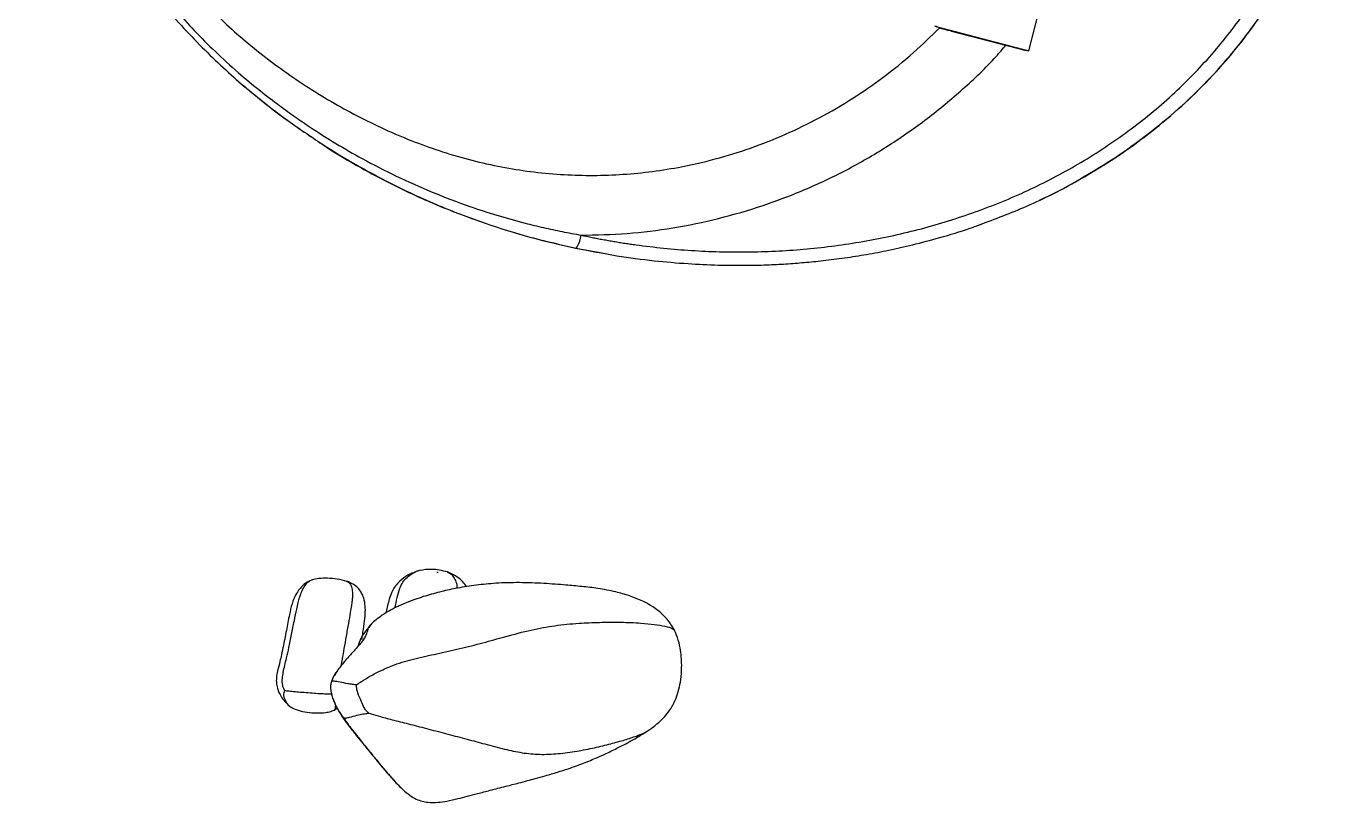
# Model space of a CAD drawing. Header units: inches. Extents: x -978 to -2, y 48 to 749.
# Drawn here: x -88.07 to -76.31, y 265.38 to 272.31 of the extents above; entities that cross this region are included whole.
import ezdxf

# ---------------------------------------------------------------- set-up
doc = ezdxf.new("R2010")
doc.units = ezdxf.units.IN
doc.header["$MEASUREMENT"] = 0

msp = doc.modelspace()

# ---------------------------------------------------------------- linework, layer by layer
at = {"color": 7, "linetype": 'Continuous', "lineweight": 25}
for p, q in [((-79.112, 272.087), (-77.979, 276.442)), ((-79.95, 272.306), (-79.112, 272.087)), ((-79.803, 272.264), (-79.134, 272.09)), ((-79.112, 272.087), (-79.134, 272.09)), ((-83.33, 270.364), (-83.154, 270.327)), ((-83.234, 270.344), (-83.159, 270.325)), ((-83.159, 270.325), (-82.922, 270.284)), ((-84.305, 267.434), (-84.3, 267.432)), ((-85.31, 266.519), (-85.316, 266.51)), ((-85.346, 266.434), (-85.347, 266.43)), ((-85.317, 266.204), (-85.314, 266.207)), ((-85.316, 266.202), (-85.288, 266.218)), ((-84.709, 265.501), (-84.696, 265.488))]:
    msp.add_line(p, q, dxfattribs=at)
at = {"color": 8, "linetype": 'Continuous', "lineweight": 25}
msp.add_line((-84.398, 267.433), (-84.388, 267.435), dxfattribs=at)
at = {"color": 7, "linetype": 'Continuous', "lineweight": 25}
msp.add_arc((-80.134, 271.619), 0.711, 71.4165, 75.0311, dxfattribs=at)
for points, knots in [([(-83.11, 270.442), (-83.093, 270.439), (-83.061, 270.432), (-83.012, 270.422), (-82.964, 270.412), (-82.915, 270.403), (-82.866, 270.395), (-82.817, 270.386), (-82.768, 270.378), (-82.718, 270.37), (-82.669, 270.363), (-82.554, 270.347), (-82.373, 270.325), (-82.125, 270.304), (-81.875, 270.293), (-81.625, 270.291), (-81.374, 270.298), (-81.04, 270.321), (-80.624, 270.374), (-80.13, 270.477), (-79.646, 270.622), (-79.175, 270.808), (-78.723, 271.037), (-78.295, 271.309), (-77.962, 271.571), (-77.715, 271.8), (-77.48, 272.044), (-77.266, 272.307), (-77.076, 272.587), (-76.904, 272.879), (-76.758, 273.185), (-76.642, 273.504), (-76.571, 273.748), (-76.514, 273.996), (-76.46, 274.33), (-76.438, 274.669), (-76.446, 275.007), (-76.475, 275.344), (-76.549, 275.762), (-76.693, 276.248), (-76.888, 276.717), (-77.129, 277.163), (-77.393, 277.555), (-77.667, 277.898), (-77.988, 278.245), (-78.385, 278.608), (-78.775, 278.901), (-79.083, 279.101), (-79.298, 279.23), (-79.518, 279.35), (-79.741, 279.462), (-79.968, 279.566), (-80.152, 279.642), (-80.292, 279.695), (-80.385, 279.729), (-80.479, 279.762), (-80.573, 279.794), (-80.637, 279.814), (-80.668, 279.824)], [0, 0, 0, 0, 0.003122, 0.006246, 0.009371, 0.012497, 0.015624, 0.01875, 0.021876, 0.025001, 0.028125, 0.031247, 0.046839, 0.062454, 0.078036, 0.093649, 0.10923, 0.12484, 0.155955, 0.187205, 0.218342, 0.249607, 0.280806, 0.312086, 0.343353, 0.358995, 0.374657, 0.405969, 0.421652, 0.437307, 0.468651, 0.484323, 0.500015, 0.515708, 0.531373, 0.562711, 0.578378, 0.594061, 0.625375, 0.656652, 0.687924, 0.719213, 0.750406, 0.775403, 0.800335, 0.837858, 0.875162, 0.890767, 0.906346, 0.921955, 0.937538, 0.953157, 0.968749, 0.974998, 0.98125, 0.987504, 0.993755, 1, 1, 1, 1]), ([(-79.554, 270.534), (-79.411, 270.587), (-79.106, 270.701), (-78.661, 270.928), (-78.268, 271.174), (-77.945, 271.419), (-77.683, 271.647), (-77.438, 271.895), (-77.212, 272.16), (-77.008, 272.443), (-76.826, 272.741), (-76.67, 273.054), (-76.54, 273.378), (-76.437, 273.713), (-76.364, 274.054), (-76.319, 274.401), (-76.303, 274.75), (-76.316, 275.099), (-76.357, 275.445), (-76.425, 275.787), (-76.518, 276.122), (-76.636, 276.45), (-76.8, 276.82), (-76.964, 277.135), (-77.1, 277.33), (-77.136, 277.383)], [0, 0, 0, 0, 0.0538952, 0.1151609, 0.1765104, 0.2174569, 0.2584344, 0.2994614, 0.3405251, 0.3816118, 0.4227313, 0.4638875, 0.5050603, 0.5462393, 0.587413, 0.6285726, 0.6697218, 0.7108555, 0.7519632, 0.7930211, 0.8340213, 0.874994, 0.9159505, 0.9773133, 1, 1, 1, 1]), ([(-78.727, 270.901), (-78.633, 270.955), (-78.439, 271.066), (-78.155, 271.26), (-77.875, 271.478), (-77.609, 271.719), (-77.365, 271.978), (-77.145, 272.25), (-76.95, 272.534), (-76.782, 272.826), (-76.639, 273.126), (-76.521, 273.435), (-76.427, 273.755), (-76.359, 274.087), (-76.317, 274.43), (-76.304, 274.782), (-76.32, 275.14), (-76.367, 275.499), (-76.441, 275.849), (-76.539, 276.179), (-76.652, 276.483), (-76.775, 276.759), (-76.903, 277.006), (-77.022, 277.213), (-77.099, 277.335), (-77.132, 277.385)], [0, 0, 0, 0, 0.042949, 0.088509, 0.135884, 0.183601, 0.230554, 0.276716, 0.322065, 0.366591, 0.410307, 0.453496, 0.497391, 0.542123, 0.587689, 0.634091, 0.681325, 0.729379, 0.777471, 0.822983, 0.865703, 0.90562, 0.942736, 0.97597, 1, 1, 1, 1]), ([(-88.019, 276.267), (-88.035, 276.131), (-88.067, 275.864), (-88.064, 275.469), (-88.031, 275.095), (-87.969, 274.742), (-87.886, 274.414), (-87.78, 274.091), (-87.652, 273.778), (-87.506, 273.479), (-87.355, 273.211), (-87.202, 272.972), (-87.04, 272.744), (-86.869, 272.526), (-86.685, 272.314), (-86.499, 272.12), (-86.311, 271.939), (-86.123, 271.772), (-85.936, 271.62), (-85.757, 271.483), (-85.64, 271.401), (-85.584, 271.362)], [0, 0, 0, 0, 0.06945, 0.136069, 0.199846, 0.26077, 0.318861, 0.374128, 0.436707, 0.495227, 0.54974, 0.600247, 0.646724, 0.699455, 0.749223, 0.796856, 0.84239, 0.885856, 0.927238, 0.965649, 1, 1, 1, 1]), ([(-87.932, 276.259), (-87.934, 276.245), (-87.938, 276.219), (-87.943, 276.179), (-87.948, 276.139), (-87.953, 276.1), (-87.957, 276.06), (-87.961, 276.02), (-87.965, 275.98), (-87.968, 275.94), (-87.971, 275.9), (-87.973, 275.86), (-87.975, 275.819), (-87.977, 275.779), (-87.978, 275.739), (-87.979, 275.699), (-87.98, 275.597), (-87.977, 275.434), (-87.96, 275.199), (-87.929, 274.952), (-87.882, 274.7), (-87.819, 274.446), (-87.745, 274.199), (-87.67, 273.994), (-87.605, 273.837), (-87.555, 273.722), (-87.501, 273.607), (-87.425, 273.456), (-87.322, 273.269), (-87.19, 273.054), (-87.046, 272.843), (-86.895, 272.643), (-86.734, 272.451), (-86.564, 272.264), (-86.378, 272.078), (-86.181, 271.898), (-85.987, 271.737), (-85.816, 271.606), (-85.667, 271.499), (-85.501, 271.385), (-85.302, 271.259), (-85.045, 271.112), (-84.759, 270.965), (-84.438, 270.822), (-84.138, 270.708), (-83.861, 270.618), (-83.668, 270.564), (-83.529, 270.529), (-83.446, 270.51), (-83.363, 270.491), (-83.279, 270.474), (-83.195, 270.457), (-83.138, 270.447), (-83.11, 270.442)], [0, 0, 0, 0, 0.004694, 0.009389, 0.014086, 0.018784, 0.023485, 0.028186, 0.03289, 0.037595, 0.042303, 0.047012, 0.051722, 0.056435, 0.061149, 0.065864, 0.070582, 0.096946, 0.123492, 0.153574, 0.185208, 0.214711, 0.246968, 0.277879, 0.293367, 0.308818, 0.3236, 0.339799, 0.370837, 0.402357, 0.433104, 0.465578, 0.495696, 0.526327, 0.558842, 0.592, 0.622744, 0.648478, 0.668286, 0.687099, 0.719141, 0.751047, 0.791583, 0.83348, 0.876696, 0.907217, 0.938592, 0.948754, 0.958946, 0.969167, 0.979416, 0.989694, 1, 1, 1, 1]), ([(-79.907, 272.293), (-79.906, 272.292), (-79.904, 272.292), (-79.894, 272.289), (-79.887, 272.287), (-79.874, 272.283), (-79.869, 272.282), (-79.858, 272.279), (-79.852, 272.277), (-79.833, 272.272), (-79.819, 272.269), (-79.803, 272.264)], [0, 0, 0, 0, 0.25, 0.25, 0.5, 0.5, 0.625, 0.625, 0.75, 0.75, 1, 1, 1, 1]), ([(-86.273, 271.907), (-86.27, 271.905), (-86.186, 271.823), (-86.001, 271.672), (-85.772, 271.49), (-85.627, 271.393), (-85.581, 271.362)], [0, 0, 0, 0, 0.010585, 0.412207, 0.814491, 1, 1, 1, 1]), ([(-85.583, 271.361), (-85.582, 271.36), (-85.582, 271.36), (-85.582, 271.36), (-85.581, 271.36)], [0, 0, 0, 0, 0.5, 1, 1, 1, 1]), ([(-85.58, 271.362), (-85.528, 271.325), (-85.379, 271.22), (-85.1, 271.053), (-84.746, 270.865), (-84.361, 270.692), (-83.968, 270.545), (-83.622, 270.436), (-83.404, 270.384), (-83.322, 270.365)], [0, 0, 0, 0, 0.075431, 0.217574, 0.387894, 0.558015, 0.727997, 0.897938, 1, 1, 1, 1]), ([(-79.015, 270.754), (-78.919, 270.799), (-78.821, 270.845), (-78.729, 270.9), (-78.727, 270.901)], [0, 0, 0, 0, 0.981562, 1, 1, 1, 1]), ([(-83.159, 270.325), (-83.154, 270.324), (-83.137, 270.344), (-83.117, 270.405), (-83.11, 270.442)], [0, 0, 0, 0, 0.428571, 1, 1, 1, 1]), ([(-83.154, 270.327), (-83.033, 270.303), (-82.802, 270.257), (-82.468, 270.213), (-82.166, 270.187), (-81.897, 270.174), (-81.662, 270.172), (-81.461, 270.176), (-81.283, 270.185), (-81.116, 270.198), (-80.941, 270.215), (-80.755, 270.239), (-80.559, 270.27), (-80.357, 270.308), (-80.139, 270.357), (-79.896, 270.422), (-79.689, 270.483), (-79.565, 270.529), (-79.531, 270.542)], [0, 0, 0, 0, 0.101681, 0.193985, 0.2769335, 0.3505452, 0.4148172, 0.468835, 0.5146868, 0.5596217, 0.6052706, 0.6580133, 0.7116826, 0.7662777, 0.8251446, 0.8930044, 0.9699267, 1, 1, 1, 1]), ([(-85.202, 267.352), (-85.23, 267.36), (-85.287, 267.375), (-85.373, 267.381), (-85.449, 267.38), (-85.493, 267.37), (-85.512, 267.365)], [0, 0, 0, 0, 0.279422, 0.551376, 0.794185, 1, 1, 1, 1]), ([(-84.558, 267.449), (-84.592, 267.437), (-84.653, 267.414), (-84.723, 267.363), (-84.769, 267.315), (-84.802, 267.26), (-84.828, 267.182), (-84.845, 267.114), (-84.854, 267.074), (-84.855, 267.07)], [0, 0, 0, 0, 0.210202, 0.381131, 0.495602, 0.590954, 0.748197, 0.97523, 1, 1, 1, 1]), ([(-84.303, 267.436), (-84.327, 267.441), (-84.373, 267.453), (-84.459, 267.464), (-84.519, 267.455), (-84.557, 267.45)], [0, 0, 0, 0, 0.284533, 0.548204, 1, 1, 1, 1]), ([(-84.132, 267.305), (-84.135, 267.309), (-84.147, 267.328), (-84.179, 267.362), (-84.233, 267.406), (-84.279, 267.425), (-84.304, 267.436)], [0, 0, 0, 0, 0.0610036, 0.3050774, 0.6268322, 1, 1, 1, 1]), ([(-85.512, 267.366), (-85.527, 267.36), (-85.557, 267.349), (-85.604, 267.313), (-85.643, 267.263), (-85.675, 267.204), (-85.698, 267.137), (-85.719, 267.041), (-85.744, 266.91), (-85.771, 266.769), (-85.797, 266.649), (-85.82, 266.562), (-85.833, 266.498), (-85.833, 266.446), (-85.823, 266.389), (-85.796, 266.331), (-85.758, 266.279), (-85.73, 266.253), (-85.715, 266.24)], [0, 0, 0, 0, 0.036629, 0.070794, 0.130796, 0.177888, 0.220713, 0.299981, 0.41882, 0.547951, 0.653641, 0.726465, 0.780451, 0.816441, 0.854788, 0.915418, 0.955811, 1, 1, 1, 1]), ([(-85.758, 266.378), (-85.761, 266.383), (-85.769, 266.398), (-85.78, 266.434), (-85.78, 266.484), (-85.771, 266.543), (-85.757, 266.605), (-85.739, 266.677), (-85.718, 266.769), (-85.696, 266.88), (-85.673, 266.995), (-85.653, 267.091), (-85.638, 267.16), (-85.627, 267.205), (-85.614, 267.244), (-85.596, 267.283), (-85.57, 267.326), (-85.541, 267.356), (-85.518, 267.363), (-85.512, 267.365)], [0, 0, 0, 0, 0.016886, 0.040661, 0.097623, 0.151306, 0.207126, 0.273677, 0.360827, 0.471462, 0.588286, 0.690395, 0.749, 0.792485, 0.827234, 0.876521, 0.92988, 0.982173, 1, 1, 1, 1]), ([(-85.069, 266.833), (-85.065, 266.854), (-85.057, 266.911), (-85.046, 266.995), (-85.036, 267.074), (-85.039, 267.149), (-85.052, 267.209), (-85.075, 267.259), (-85.105, 267.296), (-85.148, 267.33), (-85.183, 267.345), (-85.202, 267.353)], [0, 0, 0, 0, 0.116068, 0.299016, 0.44791, 0.558809, 0.676481, 0.743085, 0.81797, 0.90341, 1, 1, 1, 1]), ([(-82.277, 266.918), (-82.297, 266.951), (-82.334, 267.014), (-82.411, 267.085), (-82.485, 267.137), (-82.573, 267.183), (-82.677, 267.225), (-82.813, 267.263), (-82.957, 267.29), (-83.107, 267.307), (-83.262, 267.321), (-83.444, 267.335), (-83.657, 267.343), (-83.86, 267.338), (-84.046, 267.32), (-84.208, 267.295), (-84.359, 267.262), (-84.505, 267.222), (-84.63, 267.18), (-84.737, 267.134), (-84.823, 267.091), (-84.899, 267.044), (-84.952, 267.001), (-84.985, 266.971), (-84.995, 266.955), (-84.998, 266.951)], [0, 0, 0, 0, 0.038014, 0.071595, 0.101533, 0.127465, 0.170341, 0.211701, 0.266072, 0.316075, 0.367664, 0.438, 0.512252, 0.582934, 0.641429, 0.698401, 0.747728, 0.799846, 0.855449, 0.886216, 0.919444, 0.952439, 0.973847, 0.992545, 1, 1, 1, 1]), ([(-84.993, 266.957), (-85.013, 266.936), (-85.054, 266.891), (-85.088, 266.823), (-85.102, 266.782), (-85.106, 266.77)], [0, 0, 0, 0, 0.385745, 0.819221, 1, 1, 1, 1]), ([(-85.059, 266.825), (-85.049, 266.841), (-85.025, 266.878), (-85.013, 266.926), (-85, 266.958), (-84.983, 266.971), (-84.981, 266.973)], [0, 0, 0, 0, 0.256222, 0.601222, 0.946139, 1, 1, 1, 1]), ([(-82.511, 266.02), (-82.485, 266.039), (-82.435, 266.075), (-82.376, 266.131), (-82.332, 266.183), (-82.294, 266.24), (-82.261, 266.308), (-82.235, 266.391), (-82.218, 266.482), (-82.209, 266.599), (-82.216, 266.717), (-82.24, 266.83), (-82.265, 266.889), (-82.278, 266.919)], [0, 0, 0, 0, 0.1004349, 0.1849109, 0.2551573, 0.3127014, 0.3974343, 0.4765132, 0.5613322, 0.6673452, 0.8162546, 0.9046301, 1, 1, 1, 1]), ([(-85.043, 266.847), (-85.044, 266.845), (-85.047, 266.84), (-85.063, 266.819), (-85.091, 266.786), (-85.136, 266.736), (-85.193, 266.674), (-85.248, 266.608), (-85.288, 266.556), (-85.307, 266.525), (-85.314, 266.513)], [0, 0, 0, 0, 0.068809, 0.169468, 0.289668, 0.429824, 0.637154, 0.806163, 0.925604, 1, 1, 1, 1]), ([(-85.329, 266.485), (-85.331, 266.481), (-85.337, 266.469), (-85.342, 266.453), (-85.344, 266.444), (-85.345, 266.44)], [0, 0, 0, 0, 0.203623, 0.706713, 1, 1, 1, 1]), ([(-85.338, 266.462), (-85.334, 266.473), (-85.327, 266.493), (-85.312, 266.519), (-85.301, 266.534), (-85.298, 266.539)], [0, 0, 0, 0, 0.399324, 0.798298, 1, 1, 1, 1]), ([(-85.116, 266.429), (-85.119, 266.429), (-85.131, 266.43), (-85.158, 266.433), (-85.208, 266.44), (-85.266, 266.454), (-85.313, 266.46), (-85.331, 266.462), (-85.337, 266.462), (-85.338, 266.462), (-85.338, 266.462)], [0, 0, 0, 0, 0.25, 0.5, 1, 2, 3, 3.5, 3.75, 4, 4, 4, 4]), ([(-85.331, 266.346), (-85.334, 266.346), (-85.344, 266.346), (-85.37, 266.346), (-85.431, 266.347), (-85.547, 266.357), (-85.666, 266.365), (-85.724, 266.372), (-85.748, 266.375), (-85.756, 266.377), (-85.758, 266.378)], [0, 0, 0, 0, 0.25, 0.5, 1, 2, 3, 3.5, 3.75, 4, 4, 4, 4]), ([(-85.347, 266.433), (-85.348, 266.422), (-85.352, 266.381), (-85.339, 266.341), (-85.33, 266.311)], [0, 0, 0, 0, 0.272885, 1, 1, 1, 1]), ([(-85.007, 266.176), (-85.009, 266.178), (-85.015, 266.183), (-85.03, 266.198), (-85.053, 266.229), (-85.071, 266.28), (-85.103, 266.344), (-85.114, 266.392), (-85.116, 266.417), (-85.116, 266.426), (-85.116, 266.429)], [0, 0, 0, 0, 0.25, 0.5, 1, 2, 3, 3.5, 3.75, 4, 4, 4, 4]), ([(-85.715, 266.24), (-85.701, 266.232), (-85.668, 266.21), (-85.598, 266.189), (-85.508, 266.178), (-85.427, 266.176), (-85.358, 266.187), (-85.327, 266.199), (-85.313, 266.204)], [0, 0, 0, 0, 0.121002, 0.308798, 0.508513, 0.770443, 0.889532, 1, 1, 1, 1]), ([(-85.33, 266.311), (-85.319, 266.279), (-85.296, 266.226), (-85.259, 266.17), (-85.237, 266.143), (-85.228, 266.133), (-85.225, 266.131)], [2, 2, 2, 2, 3, 3.5, 3.75, 4, 4, 4, 4]), ([(-85.329, 266.309), (-85.317, 266.28), (-85.295, 266.225), (-85.238, 266.132), (-85.179, 266.054), (-85.119, 265.978), (-85.056, 265.901), (-84.988, 265.817), (-84.906, 265.718), (-84.812, 265.605), (-84.74, 265.532), (-84.704, 265.495)], [0, 0, 0, 0, 0.117537, 0.224392, 0.318375, 0.417813, 0.502033, 0.597148, 0.717791, 0.857748, 1, 1, 1, 1]), ([(-85.225, 266.131), (-85.224, 266.131), (-85.219, 266.132), (-85.205, 266.134), (-85.17, 266.142), (-85.107, 266.158), (-85.07, 266.168), (-85.037, 266.173), (-85.018, 266.175), (-85.009, 266.176), (-85.007, 266.176)], [0, 0, 0, 0, 0.25, 0.5, 1, 2, 3, 3.5, 3.75, 4, 4, 4, 4]), ([(-84.703, 265.494), (-84.683, 265.476), (-84.645, 265.444), (-84.586, 265.409), (-84.531, 265.389), (-84.465, 265.377), (-84.391, 265.378), (-84.302, 265.392), (-84.215, 265.412), (-84.122, 265.436), (-84.031, 265.46), (-83.916, 265.489), (-83.792, 265.521), (-83.68, 265.55), (-83.592, 265.573), (-83.513, 265.594), (-83.424, 265.619), (-83.325, 265.648), (-83.232, 265.678), (-83.155, 265.705), (-83.089, 265.73), (-83.026, 265.755), (-82.959, 265.783), (-82.875, 265.821), (-82.767, 265.874), (-82.637, 265.942), (-82.556, 265.993), (-82.511, 266.02)], [0, 0, 0, 0, 0.032719, 0.05962, 0.082745, 0.103554, 0.140861, 0.173348, 0.214707, 0.251567, 0.29406, 0.345458, 0.405374, 0.454479, 0.487788, 0.515666, 0.553491, 0.599254, 0.639532, 0.671751, 0.700014, 0.728604, 0.757572, 0.795478, 0.848819, 0.916975, 1, 1, 1, 1])]:
    msp.add_open_spline(points, degree=3, knots=knots, dxfattribs=at)
at = {"color": 8, "linetype": 'Continuous', "lineweight": 25}
for points, knots in [([(-87.457, 274.289), (-87.447, 274.25), (-87.419, 274.146), (-87.363, 273.976), (-87.286, 273.771), (-87.196, 273.567), (-87.094, 273.368), (-86.986, 273.182), (-86.857, 272.984), (-86.711, 272.787), (-86.544, 272.591), (-86.37, 272.409), (-86.183, 272.235), (-85.981, 272.067), (-85.769, 271.908), (-85.547, 271.758), (-85.318, 271.618), (-85.08, 271.489), (-84.839, 271.373), (-84.594, 271.271), (-84.344, 271.183), (-84.087, 271.108), (-83.825, 271.049), (-83.561, 271.007), (-83.298, 270.982), (-83.032, 270.973), (-82.768, 270.98), (-82.504, 271.004), (-82.219, 271.048), (-81.915, 271.117), (-81.595, 271.216), (-81.283, 271.339), (-80.978, 271.487), (-80.687, 271.657), (-80.407, 271.851), (-80.146, 272.061), (-79.984, 272.218), (-79.907, 272.293)], [0, 0, 0, 0, 0.01285, 0.034253, 0.057755, 0.083371, 0.106608, 0.130682, 0.153881, 0.184249, 0.211728, 0.238842, 0.266843, 0.294886, 0.323202, 0.351073, 0.379305, 0.407304, 0.435933, 0.463609, 0.491157, 0.520035, 0.549131, 0.576946, 0.605643, 0.633649, 0.661859, 0.689768, 0.71797, 0.753608, 0.788476, 0.823728, 0.858983, 0.895136, 0.929491, 0.966204, 1, 1, 1, 1]), ([(-83.11, 270.442), (-82.973, 270.445), (-82.699, 270.451), (-82.289, 270.503), (-81.883, 270.586), (-81.484, 270.702), (-81.094, 270.85), (-80.718, 271.03), (-80.358, 271.24), (-80.016, 271.478), (-79.697, 271.744), (-79.463, 271.965), (-79.345, 272.104), (-79.316, 272.138)], [0, 0, 0, 0, 0.096835, 0.193965, 0.291239, 0.388538, 0.48575, 0.582806, 0.679676, 0.776325, 0.872745, 0.968944, 1, 1, 1, 1]), ([(-85.581, 271.362), (-85.528, 271.326), (-85.377, 271.221), (-85.096, 271.054), (-84.743, 270.866), (-84.36, 270.693), (-83.969, 270.545), (-83.569, 270.42), (-83.296, 270.357), (-83.159, 270.325)], [0, 0, 0, 0, 0.071608, 0.204356, 0.363656, 0.522827, 0.681922, 0.84097, 1, 1, 1, 1]), ([(-84.773, 267.115), (-84.767, 267.146), (-84.754, 267.205), (-84.734, 267.284), (-84.705, 267.347), (-84.664, 267.391), (-84.615, 267.424), (-84.579, 267.447), (-84.557, 267.449), (-84.557, 267.45)], [0, 0, 0, 0, 0.214224, 0.412085, 0.557225, 0.69536, 0.847752, 0.997401, 1, 1, 1, 1]), ([(-84.3, 267.432), (-84.293, 267.429), (-84.272, 267.421), (-84.248, 267.391), (-84.227, 267.35), (-84.218, 267.316), (-84.221, 267.294), (-84.222, 267.291)], [0, 0, 0, 0, 0.128184, 0.407209, 0.689966, 0.944876, 1, 1, 1, 1]), ([(-85.202, 267.352), (-85.201, 267.352), (-85.192, 267.35), (-85.175, 267.336), (-85.159, 267.304), (-85.153, 267.258), (-85.152, 267.217), (-85.156, 267.177), (-85.163, 267.131), (-85.174, 267.064), (-85.19, 266.973), (-85.209, 266.865), (-85.228, 266.759), (-85.243, 266.669), (-85.252, 266.616), (-85.256, 266.594)], [0, 0, 0, 0, 0.006488, 0.038351, 0.10408, 0.172188, 0.236121, 0.281574, 0.338249, 0.414053, 0.535554, 0.674566, 0.809587, 0.920645, 1, 1, 1, 1]), ([(-85.116, 266.429), (-85.11, 266.433), (-85.096, 266.444), (-85.056, 266.47), (-84.989, 266.511), (-84.891, 266.562), (-84.756, 266.618), (-84.59, 266.665), (-84.396, 266.707), (-84.195, 266.75), (-83.99, 266.803), (-83.775, 266.863), (-83.557, 266.921), (-83.342, 266.96), (-83.143, 266.979), (-82.942, 266.988), (-82.753, 266.989), (-82.587, 266.982), (-82.455, 266.969), (-82.361, 266.953), (-82.296, 266.936), (-82.286, 266.923), (-82.282, 266.919)], [0, 0, 0, 0, 0.005941, 0.015043, 0.039426, 0.070826, 0.107939, 0.165068, 0.228206, 0.293656, 0.35812, 0.420142, 0.495842, 0.567119, 0.64079, 0.701488, 0.76532, 0.830536, 0.879655, 0.927299, 0.972021, 1, 1, 1, 1]), ([(-85.338, 266.462), (-85.342, 266.454), (-85.346, 266.444), (-85.346, 266.434), (-85.347, 266.433)], [0, 0, 0, 0, 0.898965, 1, 1, 1, 1]), ([(-85.758, 266.378), (-85.761, 266.371), (-85.768, 266.356), (-85.769, 266.321), (-85.748, 266.284), (-85.731, 266.248), (-85.716, 266.241), (-85.715, 266.241)], [0, 0, 0, 0, 0.109456, 0.261927, 0.625451, 0.983096, 1, 1, 1, 1]), ([(-85.314, 266.207), (-85.312, 266.208), (-85.304, 266.214), (-85.303, 266.234), (-85.302, 266.248)], [0, 0, 0, 0, 0.2728886, 1, 1, 1, 1]), ([(-85.225, 266.131), (-85.223, 266.126), (-85.217, 266.115), (-85.199, 266.086), (-85.164, 266.038), (-85.106, 265.965), (-85.033, 265.874), (-84.947, 265.768), (-84.856, 265.66), (-84.776, 265.566), (-84.727, 265.519), (-84.709, 265.501)], [0, 0, 0, 0, 0.025829, 0.063652, 0.159868, 0.279581, 0.421616, 0.58283, 0.749692, 0.90569, 1, 1, 1, 1]), ([(-85.007, 266.176), (-84.999, 266.174), (-84.964, 266.163), (-84.889, 266.142), (-84.771, 266.111), (-84.627, 266.074), (-84.467, 266.033), (-84.299, 265.989), (-84.133, 265.945), (-83.966, 265.9), (-83.801, 265.856), (-83.637, 265.82), (-83.475, 265.805), (-83.311, 265.813), (-83.147, 265.836), (-82.99, 265.867), (-82.845, 265.902), (-82.718, 265.938), (-82.622, 265.97), (-82.553, 265.995), (-82.524, 266.013), (-82.51, 266.022)], [0, 0, 0, 0, 0.0070854, 0.0341626, 0.0732791, 0.1223929, 0.1790574, 0.2399711, 0.3011476, 0.3584852, 0.4205729, 0.476292, 0.532044, 0.5934037, 0.6590998, 0.7256467, 0.7900991, 0.8525076, 0.9139907, 0.9601703, 1, 1, 1, 1])]:
    msp.add_open_spline(points, degree=3, knots=knots, dxfattribs=at)

doc.saveas('drawing.dxf')
